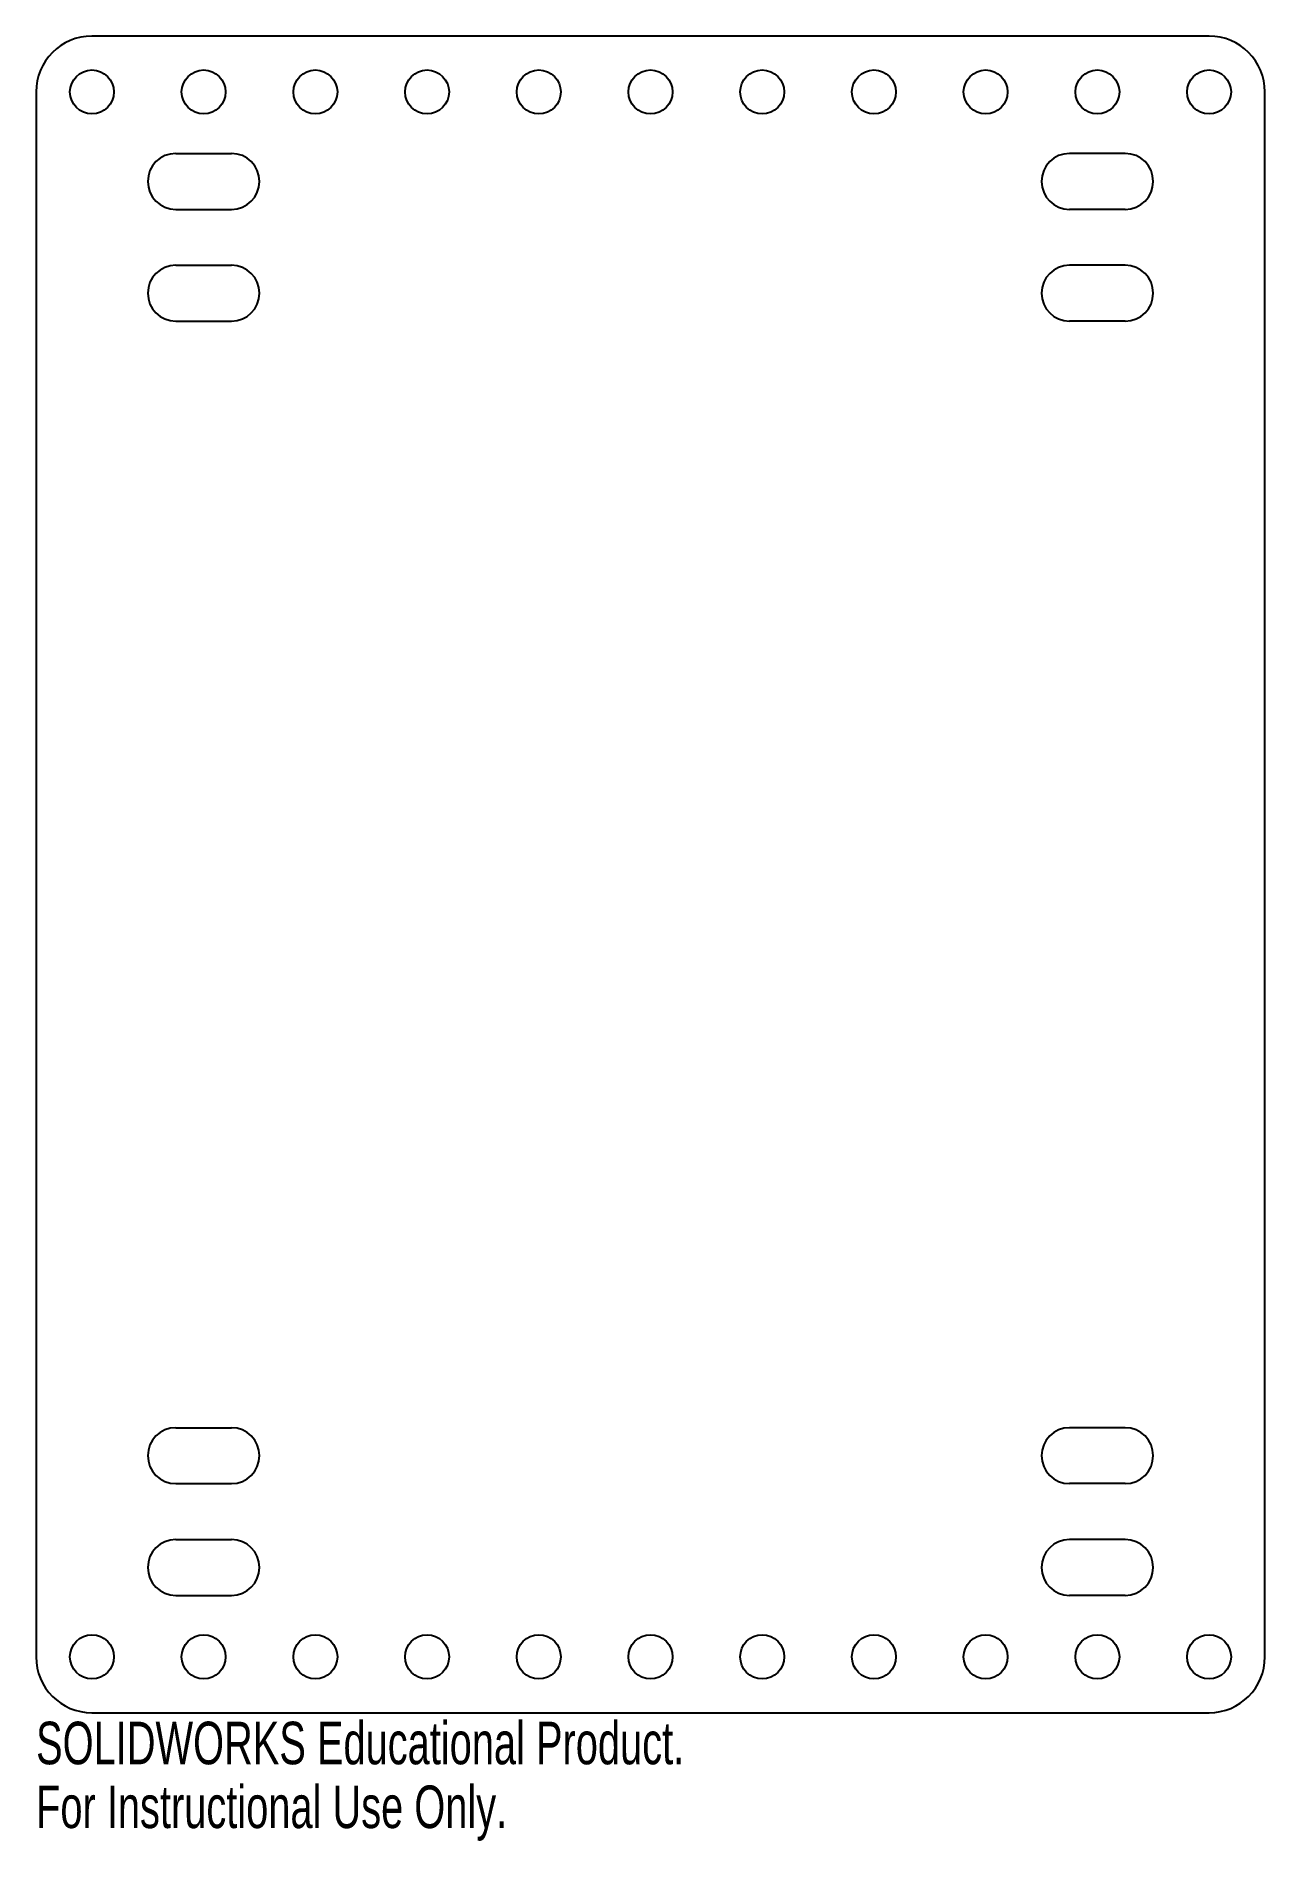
# Model space of a CAD drawing. Header units: inches. Extents: x -14.72 to -9.22, y 1.93 to 10.
import ezdxf

# ---------------------------------------------------------------- set-up
doc = ezdxf.new("R2010")
doc.units = ezdxf.units.IN
doc.header["$MEASUREMENT"] = 0
doc.styles.add('SLDTEXTSTYLE0', font='TXT', dxfattribs={"width": 0.7})

msp = doc.modelspace()

# ---------------------------------------------------------------- linework, layer by layer
at = {"color": 7, "linetype": 'Continuous', "lineweight": 25}
for p, q in [((-9.46875, 10), (-14.46875, 10)), ((-14.71875, 9.75), (-14.71875, 2.75)), ((-9.21875, 2.75), (-9.21875, 9.75)), ((-14.09375, 9.475), (-13.84375, 9.475)), ((-9.84375, 9.475), (-10.09375, 9.475)), ((-14.09375, 9.225), (-13.84375, 9.225)), ((-9.84375, 9.225), (-10.09375, 9.225)), ((-14.09375, 8.975), (-13.84375, 8.975)), ((-9.84375, 8.975), (-10.09375, 8.975)), ((-14.09375, 8.725), (-13.84375, 8.725)), ((-9.84375, 8.725), (-10.09375, 8.725)), ((-14.09375, 3.775), (-13.84375, 3.775)), ((-9.84375, 3.775), (-10.09375, 3.775)), ((-14.09375, 3.525), (-13.84375, 3.525)), ((-9.84375, 3.525), (-10.09375, 3.525)), ((-14.09375, 3.275), (-13.84375, 3.275)), ((-9.84375, 3.275), (-10.09375, 3.275)), ((-14.09375, 3.025), (-13.84375, 3.025)), ((-9.84375, 3.025), (-10.09375, 3.025)), ((-14.46875, 2.5), (-9.46875, 2.5))]:
    msp.add_line(p, q, dxfattribs=at)
for centre in [(-14.46875, 9.75), (-13.96875, 9.75), (-13.46875, 9.75), (-12.96875, 9.75), (-12.46875, 9.75), (-11.96875, 9.75), (-11.46875, 9.75), (-10.96875, 9.75), (-10.46875, 9.75), (-9.96875, 9.75), (-9.46875, 9.75), (-14.46875, 2.75), (-13.96875, 2.75), (-13.46875, 2.75), (-12.96875, 2.75), (-12.46875, 2.75), (-11.96875, 2.75), (-11.46875, 2.75), (-10.96875, 2.75), (-10.46875, 2.75), (-9.96875, 2.75), (-9.46875, 2.75)]:
    msp.add_circle(centre, 0.09843, dxfattribs=at)
for centre, radius, start, end in [((-14.46875, 9.75), 0.25, 90, 180), ((-9.46875, 9.75), 0.25, 0, 90), ((-14.09375, 9.35), 0.125, 90, 270), ((-13.84375, 9.35), 0.125, 270, 90), ((-10.09375, 9.35), 0.125, 90, 270), ((-9.84375, 9.35), 0.125, 270, 90), ((-14.09375, 8.85), 0.125, 90, 270), ((-13.84375, 8.85), 0.125, 270, 90), ((-10.09375, 8.85), 0.125, 90, 270), ((-9.84375, 8.85), 0.125, 270, 90), ((-14.09375, 3.65), 0.125, 90, 270), ((-13.84375, 3.65), 0.125, 270, 90), ((-10.09375, 3.65), 0.125, 90, 270), ((-9.84375, 3.65), 0.125, 270, 90), ((-14.09375, 3.15), 0.125, 90, 270), ((-13.84375, 3.15), 0.125, 270, 90), ((-10.09375, 3.15), 0.125, 90, 270), ((-9.84375, 3.15), 0.125, 270, 90), ((-14.46875, 2.75), 0.25, 180, 270), ((-9.46875, 2.75), 0.25, 270, 0)]:
    msp.add_arc(centre, radius, start, end, dxfattribs=at)

# ---------------------------------------------------------------- texts
at = {"color": 7, "linetype": 'Continuous', "char_height": 0.1903, "attachment_point": 1, "style": 'SLDTEXTSTYLE0'}
for s, insert in [('SOLIDWORKS Educational Product.', (-14.71875, 2.45986)), ('For Instructional Use Only.', (-14.71875, 2.17441))]:
    msp.add_mtext(s, dxfattribs=dict(at, insert=insert))

doc.saveas('drawing.dxf')
